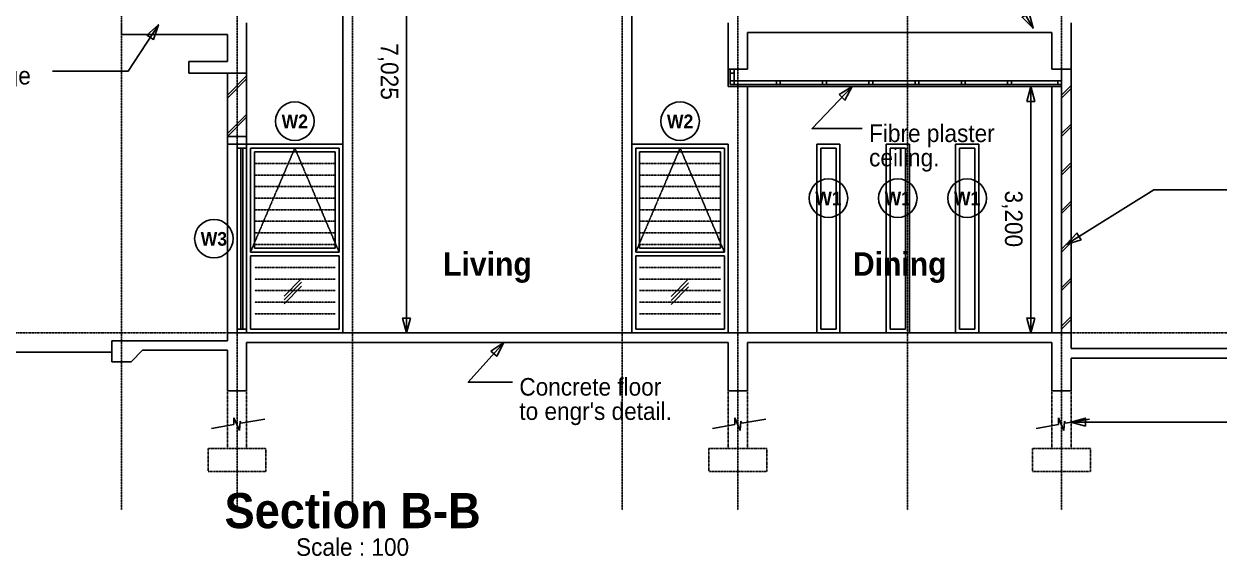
# Model space of a CAD drawing. Header units: inches. Extents: x 1543 to 314687, y -56168 to -771.
# Drawn here: x 10797 to 26307, y -55047 to -48137 of the extents above; entities that cross this region are included whole.
import ezdxf

# ---------------------------------------------------------------- set-up
doc = ezdxf.new("R2010")
doc.units = ezdxf.units.IN
doc.header["$MEASUREMENT"] = 0
for name, pattern in [('PC_DASH_2', [0.638889, 0.277778, -0.083333, 0.055556, -0.083333, 0.055556, -0.083333]), ('PC_DASH_3', [0.069444, 0.027778, -0.041667]), ('PC_DASH_4', [0.055556, 0.027778, -0.027778])]:
    doc.linetypes.add(name, pattern=pattern)
doc.layers.add('Existing works', color=7, linetype='Continuous')
doc.layers.add('Section B B', color=7, linetype='Continuous')

# ---------------------------------------------------------------- blocks, each defined once
blk = doc.blocks.new('PD_914260')
at = {"layer": 'Section B B', "color": 7, "linetype": 'PC_DASH_2'}
for p, q in [((12062, -39450), (12062, -54450)), ((13562, -39450), (13562, -54450)), ((15062, -39450), (15062, -54450)), ((18562, -39450), (18562, -54450)), ((20062, -39450), (20062, -54450)), ((22262, -39450), (22262, -54450)), ((24262, -39450), (24262, -54450))]:
    blk.add_line(p, q, dxfattribs=at)
blk = doc.blocks.new('PD_914269')
at = {"layer": 'Section B B', "color": 7, "linetype": 'PC_DASH_3'}
blk.add_line((3062, -52150), (31062, -52150), dxfattribs=at)
blk = doc.blocks.new('PD_914290')
at = {"layer": 'Section B B', "color": 7}
for p, q in [((19731, -53389), (20021, -53339)), ((20021, -53339), (20021, -53252)), ((20021, -53252), (20093, -53414)), ((20093, -53414), (20102, -53296)), ((20102, -53296), (20113, -53323)), ((20113, -53323), (20425, -53270))]:
    blk.add_line(p, q, dxfattribs=at)
blk = doc.blocks.new('PD_914289')
at = {"layer": 'Section B B', "color": 7, "linetype": 'PC_DASH_4'}
for p, q in [((19937, -53650), (19937, -52900)), ((20187, -53650), (20187, -52900))]:
    blk.add_line(p, q, dxfattribs=at)
blk.add_lwpolyline([(19687, -53650), (20437, -53650), (20437, -53950), (19687, -53950), (19687, -53650)], dxfattribs=at)
at = {"layer": 'Section B B'}
blk.add_blockref('PD_914290', (0, 0), dxfattribs=at)
blk = doc.blocks.new('PD_914292')
at = {"layer": 'Section B B', "color": 7}
for p, q in [((23931, -53389), (24221, -53339)), ((24221, -53339), (24221, -53252)), ((24221, -53252), (24293, -53414)), ((24293, -53414), (24302, -53296)), ((24302, -53296), (24313, -53323)), ((24313, -53323), (24625, -53270))]:
    blk.add_line(p, q, dxfattribs=at)
blk = doc.blocks.new('PD_914291')
at = {"layer": 'Section B B', "color": 7, "linetype": 'PC_DASH_4'}
for p, q in [((24137, -53650), (24137, -52900)), ((24387, -53650), (24387, -52900))]:
    blk.add_line(p, q, dxfattribs=at)
blk.add_lwpolyline([(23887, -53650), (24637, -53650), (24637, -53950), (23887, -53950), (23887, -53650)], dxfattribs=at)
at = {"layer": 'Section B B'}
blk.add_blockref('PD_914292', (0, 0), dxfattribs=at)
blk = doc.blocks.new('PD_914331')
at = {"layer": 'Section B B', "color": 7}
for p, q in [((13231, -53389), (13521, -53339)), ((13521, -53339), (13521, -53252)), ((13521, -53252), (13593, -53414)), ((13593, -53414), (13602, -53296)), ((13602, -53296), (13613, -53323)), ((13613, -53323), (13925, -53270))]:
    blk.add_line(p, q, dxfattribs=at)
blk = doc.blocks.new('PD_914330')
at = {"layer": 'Section B B', "color": 7, "linetype": 'PC_DASH_4'}
for p, q in [((13437, -53650), (13437, -52900)), ((13687, -53650), (13687, -52900))]:
    blk.add_line(p, q, dxfattribs=at)
blk.add_lwpolyline([(13187, -53650), (13937, -53650), (13937, -53950), (13187, -53950), (13187, -53650)], dxfattribs=at)
at = {"layer": 'Section B B'}
blk.add_blockref('PD_914331', (0, 0), dxfattribs=at)
blk = doc.blocks.new('PD_914338')
at = {"layer": 'Section B B', "color": 7}
for p, q in [((13437, -49562), (13687, -49312)), ((13437, -49600), (13687, -49350))]:
    blk.add_line(p, q, dxfattribs=at)
blk = doc.blocks.new('PD_914339')
at = {"layer": 'Section B B', "color": 7}
for p, q in [((13437, -49062), (13687, -48812)), ((13437, -49100), (13687, -48850))]:
    blk.add_line(p, q, dxfattribs=at)
blk = doc.blocks.new('PD_914340')
at = {"layer": 'Section B B', "color": 7}
blk.add_circle((13262, -50925), 250, dxfattribs=at)
at = {"layer": 'Section B B', "color": 7, "insert": (13262, -50839), "char_height": 177.49, "width": 388.06, "attachment_point": 2}
blk.add_mtext('\\pxsm0.83;\\fHelvetica|b1|i0|c0|p177.4913;\\W0.92;W3', dxfattribs=at)
blk = doc.blocks.new('PD_914341')
at = {"layer": 'Section B B', "color": 7}
for p, q in [((19962, -48875), (20012, -48875)), ((19962, -48925), (19962, -48875)), ((20012, -48925), (19962, -48925)), ((20012, -48875), (20012, -48925))]:
    blk.add_line(p, q, dxfattribs=at)
blk = doc.blocks.new('PD_914342')
at = {"layer": 'Section B B', "color": 12, "true_color": 0xdc0806}
blk.add_circle((14312, -49400), 250, dxfattribs=at)
at = {"layer": 'Section B B', "color": 12, "true_color": 0xdc0806, "insert": (14312, -49314), "char_height": 177.49, "width": 388.06, "attachment_point": 2}
blk.add_mtext('\\pxsm0.83;\\fHelvetica|b1|i0|c0|p177.4913;\\W0.92;W2', dxfattribs=at)
blk = doc.blocks.new('PD_914343')
at = {"layer": 'Section B B', "color": 12, "true_color": 0xdc0806}
blk.add_circle((19312, -49400), 250, dxfattribs=at)
at = {"layer": 'Section B B', "color": 12, "true_color": 0xdc0806, "insert": (19312, -49314), "char_height": 177.49, "width": 388.06, "attachment_point": 2}
blk.add_mtext('\\pxsm0.83;\\fHelvetica|b1|i0|c0|p177.4913;\\W0.92;W2', dxfattribs=at)
blk = doc.blocks.new('PD_914363')
at = {"layer": 'Section B B', "color": 7}
blk.add_line((15762, -52150), (15762, -45125), dxfattribs=at)
for points in [[(15710, -45318), (15762, -45125), (15814, -45318), (15710, -45318)], [(15814, -51957), (15762, -52150), (15710, -51957), (15814, -51957)]]:
    blk.add_lwpolyline(points, dxfattribs=at)
at = {"layer": 'Section B B', "color": 7, "insert": (15656, -48756), "char_height": 228.2, "width": 811.39, "attachment_point": 2, "rotation": 270}
blk.add_mtext('\\pxsm0.83;\\fHelvetica|b0|i0|c0|p228.2031;\\W0.92;7,025', dxfattribs=at)
blk = doc.blocks.new('PD_914365')
at = {"layer": 'Section B B', "color": 7}
for p, q in [((20562, -48875), (20612, -48875)), ((20562, -48925), (20562, -48875)), ((20612, -48925), (20562, -48925)), ((20612, -48875), (20612, -48925))]:
    blk.add_line(p, q, dxfattribs=at)
blk = doc.blocks.new('PD_914366')
at = {"layer": 'Section B B', "color": 7}
for p, q in [((21162, -48875), (21212, -48875)), ((21162, -48925), (21162, -48875)), ((21212, -48925), (21162, -48925)), ((21212, -48875), (21212, -48925))]:
    blk.add_line(p, q, dxfattribs=at)
blk = doc.blocks.new('PD_914367')
at = {"layer": 'Section B B', "color": 7}
for p, q in [((21762, -48875), (21812, -48875)), ((21762, -48925), (21762, -48875)), ((21812, -48925), (21762, -48925)), ((21812, -48875), (21812, -48925))]:
    blk.add_line(p, q, dxfattribs=at)
blk = doc.blocks.new('PD_914368')
at = {"layer": 'Section B B', "color": 7}
for p, q in [((22362, -48875), (22412, -48875)), ((22362, -48925), (22362, -48875)), ((22412, -48925), (22362, -48925)), ((22412, -48875), (22412, -48925))]:
    blk.add_line(p, q, dxfattribs=at)
blk = doc.blocks.new('PD_914369')
at = {"layer": 'Section B B', "color": 7}
for p, q in [((22962, -48875), (23012, -48875)), ((22962, -48925), (22962, -48875)), ((23012, -48925), (22962, -48925)), ((23012, -48875), (23012, -48925))]:
    blk.add_line(p, q, dxfattribs=at)
blk = doc.blocks.new('PD_914370')
at = {"layer": 'Section B B', "color": 7}
for p, q in [((23562, -48875), (23612, -48875)), ((23562, -48925), (23562, -48875)), ((23612, -48925), (23562, -48925)), ((23612, -48875), (23612, -48925))]:
    blk.add_line(p, q, dxfattribs=at)
blk = doc.blocks.new('PD_914371')
at = {"layer": 'Section B B', "color": 7}
for p, q in [((24212, -48875), (24262, -48875)), ((24212, -48925), (24212, -48875)), ((24262, -48925), (24212, -48925)), ((24262, -48875), (24262, -48925))]:
    blk.add_line(p, q, dxfattribs=at)
blk = doc.blocks.new('PD_914372')
at = {"layer": 'Section B B', "color": 7}
for p, q in [((19962, -48725), (20012, -48725)), ((19962, -48775), (19962, -48725)), ((20012, -48775), (19962, -48775)), ((20012, -48725), (20012, -48775))]:
    blk.add_line(p, q, dxfattribs=at)
blk = doc.blocks.new('PD_914376')
at = {"layer": 'Section B B', "color": 7}
blk.add_line((23862, -52150), (23862, -48950), dxfattribs=at)
for points in [[(23810, -49143), (23862, -48950), (23914, -49143), (23810, -49143)], [(23914, -51957), (23862, -52150), (23810, -51957), (23914, -51957)]]:
    blk.add_lwpolyline(points, dxfattribs=at)
at = {"layer": 'Section B B', "color": 7, "insert": (23756, -50668), "char_height": 228.2, "width": 811.39, "attachment_point": 2, "rotation": 270}
blk.add_mtext('\\pxsm0.83;\\fHelvetica|b0|i0|c0|p228.2031;\\W0.92;3,200', dxfattribs=at)
blk = doc.blocks.new('PD_914396')
at = {"layer": 'Section B B', "color": 7}
for points in [[(17024, -52275), (16562, -52790), (17137, -52790)], [(16856, -52384), (17024, -52275), (16933, -52453), (16856, -52384)]]:
    blk.add_lwpolyline(points, dxfattribs=at)
at = {"layer": 'Section B B', "color": 7, "insert": (17226, -52735), "char_height": 228.2, "width": 2151.94, "attachment_point": 1}
blk.add_mtext("\\pxsm0.83;\\fHelvetica|b0|i0|c0|p228.2031;\\W0.92;Concrete floor\\Pto engr's detail.", dxfattribs=at)
blk = doc.blocks.new('PD_914397')
at = {"layer": 'Section B B', "color": 7}
for points in [[(21546, -48950), (21024, -49497), (21676, -49497)], [(21375, -49054), (21546, -48950), (21450, -49126), (21375, -49054)]]:
    blk.add_lwpolyline(points, dxfattribs=at)
at = {"layer": 'Section B B', "color": 7, "insert": (21765, -49443), "char_height": 228.2, "width": 1763.89, "attachment_point": 1}
blk.add_mtext('\\pxsm0.83;\\fHelvetica|b0|i0|c0|p228.2031;\\W0.92;Fibre plaster\\Pceiling.', dxfattribs=at)
blk = doc.blocks.new('PD_914398')
at = {"layer": 'Section B B', "color": 7}
blk.add_line((24381, -53308), (26562, -53308), dxfattribs=at)
blk.add_lwpolyline([(24574, -53360), (24381, -53308), (24574, -53256), (24574, -53360)], dxfattribs=at)
at = {"layer": 'Section B B', "color": 7, "insert": (26668, -53232), "char_height": 228.2, "width": 2681.11, "attachment_point": 1}
blk.add_mtext("\\pxsm0.83;\\fHelvetica|b0|i0|c0|p228.2031;\\W0.92;RC beam & footing\\Pto engr's detail.", dxfattribs=at)
blk = doc.blocks.new('PD_914403')
at = {"layer": 'Section B B', "color": 7}
for points in [[(12542, -48149), (12150, -48750), (11166, -48750)], [(12393, -48282), (12542, -48149), (12480, -48339), (12393, -48282)]]:
    blk.add_lwpolyline(points, dxfattribs=at)
at = {"layer": 'Section B B', "color": 7, "insert": (8572, -48695), "char_height": 228.2, "width": 2504.72, "attachment_point": 1}
blk.add_mtext("\\pxsm0.83;\\fHelvetica|b0|i0|c0|p228.2031;\\W0.92;RC beam & ledge\\Pto engr's detail.", dxfattribs=at)
blk = doc.blocks.new('PD_914407')
at = {"layer": 'Section B B', "color": 7}
for points in [[(23893, -48193), (23462, -47450), (17836, -47450)], [(23841, -47999), (23893, -48193), (23751, -48051), (23841, -47999)]]:
    blk.add_lwpolyline(points, dxfattribs=at)
at = {"layer": 'Section B B', "color": 7, "insert": (15596, -47395), "char_height": 228.2, "width": 2151.94, "attachment_point": 1}
blk.add_mtext("\\pxsm0.83;\\fHelvetica|b0|i0|c0|p228.2031;\\W0.92;Concrete floor\\Pto engr's detail.", dxfattribs=at)
blk = doc.blocks.new('PD_914409')
at = {"layer": 'Section B B', "color": 7}
for p, q in [((13687, -49700), (13562, -49700)), ((13562, -49700), (13562, -49750)), ((13562, -49750), (13687, -49750)), ((13687, -49750), (13687, -49700))]:
    blk.add_line(p, q, dxfattribs=at)
blk = doc.blocks.new('PD_914410')
at = {"layer": 'Section B B', "color": 7}
for p, q in [((13687, -52100), (13562, -52100)), ((13562, -52100), (13562, -52150)), ((13687, -52150), (13687, -52100)), ((13562, -52150), (13687, -52150))]:
    blk.add_line(p, q, dxfattribs=at)
blk = doc.blocks.new('PD_914408')
at = {"layer": 'Section B B', "color": 7}
for p, q in [((13562, -52150), (13562, -49700)), ((13612, -52100), (13612, -49750)), ((13637, -52100), (13637, -49750)), ((13687, -49700), (13687, -52150))]:
    blk.add_line(p, q, dxfattribs=at)
at = {"layer": 'Section B B'}
for name in ['PD_914409', 'PD_914410']:
    blk.add_blockref(name, (0, 0), dxfattribs=at)
blk = doc.blocks.new('PD_914411')
at = {"layer": 'Section B B', "color": 7}
for p, q in [((24387, -51437), (24262, -51562)), ((24387, -51475), (24262, -51600))]:
    blk.add_line(p, q, dxfattribs=at)
blk = doc.blocks.new('PD_914412')
at = {"layer": 'Section B B', "color": 7}
for p, q in [((24387, -51937), (24262, -52062)), ((24387, -51975), (24262, -52100))]:
    blk.add_line(p, q, dxfattribs=at)
blk = doc.blocks.new('PD_914413')
at = {"layer": 'Section B B', "color": 7}
for p, q in [((24387, -50937), (24262, -51062)), ((24387, -50975), (24262, -51100))]:
    blk.add_line(p, q, dxfattribs=at)
blk = doc.blocks.new('PD_914414')
at = {"layer": 'Section B B', "color": 7}
for p, q in [((24387, -50437), (24262, -50562)), ((24387, -50475), (24262, -50600))]:
    blk.add_line(p, q, dxfattribs=at)
blk = doc.blocks.new('PD_914415')
at = {"layer": 'Section B B', "color": 7}
for p, q in [((24387, -49937), (24262, -50062)), ((24387, -49975), (24262, -50100))]:
    blk.add_line(p, q, dxfattribs=at)
blk = doc.blocks.new('PD_914416')
at = {"layer": 'Section B B', "color": 7}
for p, q in [((24387, -49437), (24262, -49562)), ((24387, -49475), (24262, -49600))]:
    blk.add_line(p, q, dxfattribs=at)
blk = doc.blocks.new('PD_914417')
at = {"layer": 'Section B B', "color": 7}
for p, q in [((24387, -48937), (24262, -49062)), ((24387, -48975), (24262, -49100))]:
    blk.add_line(p, q, dxfattribs=at)
blk = doc.blocks.new('PD_914418')
at = {"layer": 'Section B B', "color": 7}
blk.add_circle((23037, -50400), 250, dxfattribs=at)
at = {"layer": 'Section B B', "color": 7, "insert": (23037, -50314), "char_height": 177.49, "width": 388.06, "attachment_point": 2}
blk.add_mtext('\\pxsm0.83;\\fHelvetica|b1|i0|c0|p177.4913;\\W0.92;W1', dxfattribs=at)
blk = doc.blocks.new('PD_914419')
at = {"layer": 'Section B B', "color": 7}
blk.add_circle((22137, -50400), 250, dxfattribs=at)
at = {"layer": 'Section B B', "color": 7, "insert": (22137, -50314), "char_height": 177.49, "width": 388.06, "attachment_point": 2}
blk.add_mtext('\\pxsm0.83;\\fHelvetica|b1|i0|c0|p177.4913;\\W0.92;W1', dxfattribs=at)
blk = doc.blocks.new('PD_914420')
at = {"layer": 'Section B B', "color": 7}
blk.add_circle((21237, -50400), 250, dxfattribs=at)
at = {"layer": 'Section B B', "color": 7, "insert": (21237, -50314), "char_height": 177.49, "width": 388.06, "attachment_point": 2}
blk.add_mtext('\\pxsm0.83;\\fHelvetica|b1|i0|c0|p177.4913;\\W0.92;W1', dxfattribs=at)
blk = doc.blocks.new('PD_914421')
at = {"layer": 'Section B B', "color": 7}
for points in [[(24324, -50999), (25460, -50293), (27278, -50293)], [(24516, -50941), (24324, -50999), (24461, -50853), (24516, -50941)]]:
    blk.add_lwpolyline(points, dxfattribs=at)
at = {"layer": 'Section B B', "color": 7, "insert": (27367, -50238), "char_height": 228.2, "width": 4056.94, "attachment_point": 1}
blk.add_mtext('\\pxsm0.83;\\fHelvetica|b0|i0|c0|p228.2031;\\W0.92;125mm thk. brickwall plaster\\Pbothside to be painted finish.', dxfattribs=at)
blk = doc.blocks.new('PD_914424')
at = {"layer": 'Section B B', "color": 12, "true_color": 0xdc0806}
for p, q in [((13687, -49700), (14937, -49700)), ((13737, -51100), (13737, -49750)), ((13737, -49750), (14887, -49750)), ((14887, -51100), (14887, -49750)), ((13787, -49800), (14837, -49800)), ((13787, -51050), (13787, -49800)), ((14837, -49800), (14837, -51050)), ((14887, -51100), (13737, -51100)), ((13737, -52100), (13737, -51150)), ((14887, -51150), (13737, -51150)), ((14837, -51050), (13787, -51050)), ((14887, -52100), (14887, -51150)), ((13737, -52100), (14887, -52100)), ((14937, -52150), (13687, -52150))]:
    blk.add_line(p, q, dxfattribs=at)
at = {"layer": 'Section B B', "color": 12, "linetype": 'PC_DASH_3', "true_color": 0xdc0806}
for p, q in [((13737, -51100), (14312, -49750)), ((14312, -49750), (14887, -51100))]:
    blk.add_line(p, q, dxfattribs=at)
blk = doc.blocks.new('PD_914425')
at = {"layer": 'Section B B', "color": 12, "true_color": 0xdc0806}
for p, q in [((18687, -49700), (19937, -49700)), ((18737, -51100), (18737, -49750)), ((18737, -49750), (19887, -49750)), ((19887, -51100), (19887, -49750)), ((19937, -52150), (19937, -49700)), ((18787, -49800), (19837, -49800)), ((18787, -51050), (18787, -49800)), ((19837, -49800), (19837, -51050)), ((19887, -51100), (18737, -51100)), ((18737, -52100), (18737, -51150)), ((19887, -51150), (18737, -51150)), ((19837, -51050), (18787, -51050)), ((19887, -52100), (19887, -51150)), ((18737, -52100), (19887, -52100)), ((19937, -52150), (18687, -52150))]:
    blk.add_line(p, q, dxfattribs=at)
at = {"layer": 'Section B B', "color": 12, "linetype": 'PC_DASH_3', "true_color": 0xdc0806}
for p, q in [((18737, -51100), (19312, -49750)), ((19312, -49750), (19887, -51100))]:
    blk.add_line(p, q, dxfattribs=at)
blk = doc.blocks.new('PD_914427')
at = {"layer": 'Section B B', "color": 140, "true_color": 0x02aaea}
for p, q in [((19422, -51448), (19194, -51677)), ((19422, -51499), (19194, -51728)), ((19422, -51550), (19194, -51779))]:
    blk.add_line(p, q, dxfattribs=at)
blk = doc.blocks.new('PD_914428')
at = {"layer": 'Section B B', "color": 140, "true_color": 0x02aaea}
for p, q in [((14401, -51441), (14172, -51670)), ((14401, -51492), (14172, -51721)), ((14401, -51543), (14172, -51771))]:
    blk.add_line(p, q, dxfattribs=at)
blk = doc.blocks.new('PD_915246')
at = {"layer": 'Existing works', "color": 7, "linetype": 'PC_DASH_3'}
for p, q in [((19837, -49950), (18787, -49950)), ((19837, -50100), (18787, -50100)), ((19837, -50250), (18787, -50250)), ((19837, -50400), (18787, -50400)), ((19837, -50550), (18787, -50550)), ((19837, -50700), (18787, -50700)), ((19837, -50850), (18787, -50850)), ((19837, -51000), (18787, -51000)), ((19837, -51150), (18787, -51150)), ((19837, -51300), (18787, -51300)), ((19837, -51450), (18787, -51450)), ((19837, -51600), (18787, -51600)), ((19837, -51750), (18787, -51750)), ((19837, -51900), (18787, -51900))]:
    blk.add_line(p, q, dxfattribs=at)
blk = doc.blocks.new('PD_915247')
at = {"layer": 'Existing works', "color": 7, "linetype": 'PC_DASH_3'}
for p, q in [((13787, -49950), (14837, -49950)), ((13787, -50100), (14837, -50100)), ((13787, -50250), (14837, -50250)), ((13787, -50400), (14837, -50400)), ((13787, -50550), (14837, -50550)), ((13787, -50700), (14837, -50700)), ((13787, -50850), (14837, -50850)), ((13787, -51000), (14837, -51000)), ((13787, -51150), (14837, -51150)), ((13787, -51300), (14837, -51300)), ((13787, -51450), (14837, -51450)), ((13787, -51600), (14837, -51600)), ((13787, -51750), (14837, -51750)), ((13787, -51900), (14837, -51900))]:
    blk.add_line(p, q, dxfattribs=at)

msp = doc.modelspace()

# ---------------------------------------------------------------- linework, layer by layer
at = {"layer": 'Section B B', "color": 7}
for p, q in [((14937, -52150), (14937, -45125)), ((18687, -52150), (18687, -45125)), ((12062, -48275), (12062, -48125)), ((13687, -48775), (13687, -48125)), ((19937, -48725), (19937, -48125)), ((24387, -48725), (24387, -48125)), ((12062, -48275), (13437, -48275)), ((13437, -48625), (13437, -48275)), ((24137, -48250), (20187, -48250)), ((20187, -48725), (20187, -48250)), ((24137, -48725), (24137, -48250)), ((12937, -48775), (12937, -48625)), ((12937, -48625), (13437, -48625)), ((12937, -48775), (13687, -48775)), ((13437, -48775), (13437, -49700)), ((13687, -49700), (13687, -48775)), ((19937, -48725), (19937, -48950)), ((19937, -48725), (20187, -48725)), ((19962, -48725), (19962, -48925)), ((20012, -48725), (20012, -48875)), ((24387, -48725), (24137, -48725)), ((24262, -52150), (24262, -48725)), ((24387, -48725), (24387, -52150)), ((24262, -48950), (19937, -48950)), ((24262, -48925), (19962, -48925)), ((24262, -48875), (20012, -48875)), ((20187, -52150), (20187, -48950)), ((24137, -52150), (24137, -48950)), ((13687, -49600), (13437, -49600)), ((13687, -49700), (13437, -49700)), ((13437, -52150), (13437, -49700)), ((21087, -52150), (21087, -49700)), ((21087, -49700), (21387, -49700)), ((21137, -52100), (21137, -49750)), ((21137, -49750), (21337, -49750)), ((21337, -49750), (21337, -52100)), ((21387, -52150), (21387, -49700)), ((21987, -52150), (21987, -49700)), ((21987, -49700), (22287, -49700)), ((22037, -52100), (22037, -49750)), ((22037, -49750), (22237, -49750)), ((22237, -49750), (22237, -52100)), ((22287, -52150), (22287, -49700)), ((22887, -52150), (22887, -49700)), ((22887, -49700), (23187, -49700)), ((22937, -52100), (22937, -49750)), ((22937, -49750), (23137, -49750)), ((23137, -49750), (23137, -52100)), ((23187, -52150), (23187, -49700)), ((21337, -52100), (21137, -52100)), ((22237, -52100), (22037, -52100)), ((23137, -52100), (22937, -52100)), ((11937, -52525), (11937, -52250)), ((13437, -52250), (11937, -52250)), ((13437, -52150), (13437, -52250)), ((24387, -52150), (13437, -52150)), ((24387, -52350), (24387, -52150)), ((11937, -52400), (3037, -52400)), ((12187, -52525), (12337, -52375)), ((13437, -52375), (12337, -52375)), ((13437, -52900), (13437, -52375)), ((13687, -52900), (13687, -52275)), ((19937, -52275), (13687, -52275)), ((19937, -52900), (19937, -52275)), ((20187, -52900), (20187, -52275)), ((24137, -52275), (20187, -52275)), ((24137, -52900), (24137, -52275)), ((24387, -52350), (30177, -52350)), ((12187, -52525), (11937, -52525)), ((24387, -52900), (24387, -52475)), ((24387, -52475), (30177, -52475)), ((13437, -52900), (13687, -52900)), ((20187, -52900), (19937, -52900)), ((24387, -52900), (24137, -52900))]:
    msp.add_line(p, q, dxfattribs=at)

# ---------------------------------------------------------------- block references
at = {"layer": 'Existing works'}
for name in ['PD_915247', 'PD_915246']:
    msp.add_blockref(name, (0, 0), dxfattribs=at)
at = {"layer": 'Section B B'}
for name in ['PD_914260', 'PD_914269', 'PD_914363', 'PD_914407', 'PD_914403', 'PD_914339', 'PD_914372', 'PD_914341', 'PD_914365', 'PD_914397', 'PD_914366', 'PD_914367', 'PD_914368', 'PD_914369', 'PD_914376', 'PD_914370', 'PD_914371', 'PD_914417', 'PD_914342', 'PD_914343', 'PD_914338', 'PD_914416', 'PD_914408', 'PD_914424', 'PD_914425', 'PD_914415', 'PD_914420', 'PD_914419', 'PD_914418', 'PD_914421', 'PD_914414', 'PD_914340', 'PD_914413', 'PD_914428', 'PD_914427', 'PD_914411', 'PD_914412', 'PD_914396', 'PD_914330', 'PD_914289', 'PD_914291', 'PD_914398']:
    msp.add_blockref(name, (0, 0), dxfattribs=at)

# ---------------------------------------------------------------- texts
at = {"layer": 'Section B B', "color": 7, "attachment_point": 2}
for s, insert, char_height, width in [('\\pxsm0.83;\\fHelvetica|b1|i0|c0|p304.2708;\\W0.92;Living', (16812, -51102), 304.27, 1234.72), ('\\pxsm0.83;\\fHelvetica|b1|i0|c0|p304.2708;\\W0.92;Dining', (22162, -51102), 304.27, 1305.28), ('\\pxsm0.83;\\fHelvetica|b1|i0|c0|p456.4062;\\W0.92;Section B-B', (15062, -54228), 456.41, 3598.33), ('\\pxsm0.83;\\fHelvetica|b0|i0|c0|p228.2031;\\W0.92;Scale : 100', (15062, -54815), 228.2, 1587.5)]:
    msp.add_mtext(s, dxfattribs=dict(at, insert=insert, char_height=char_height, width=width))

doc.saveas('drawing.dxf')
